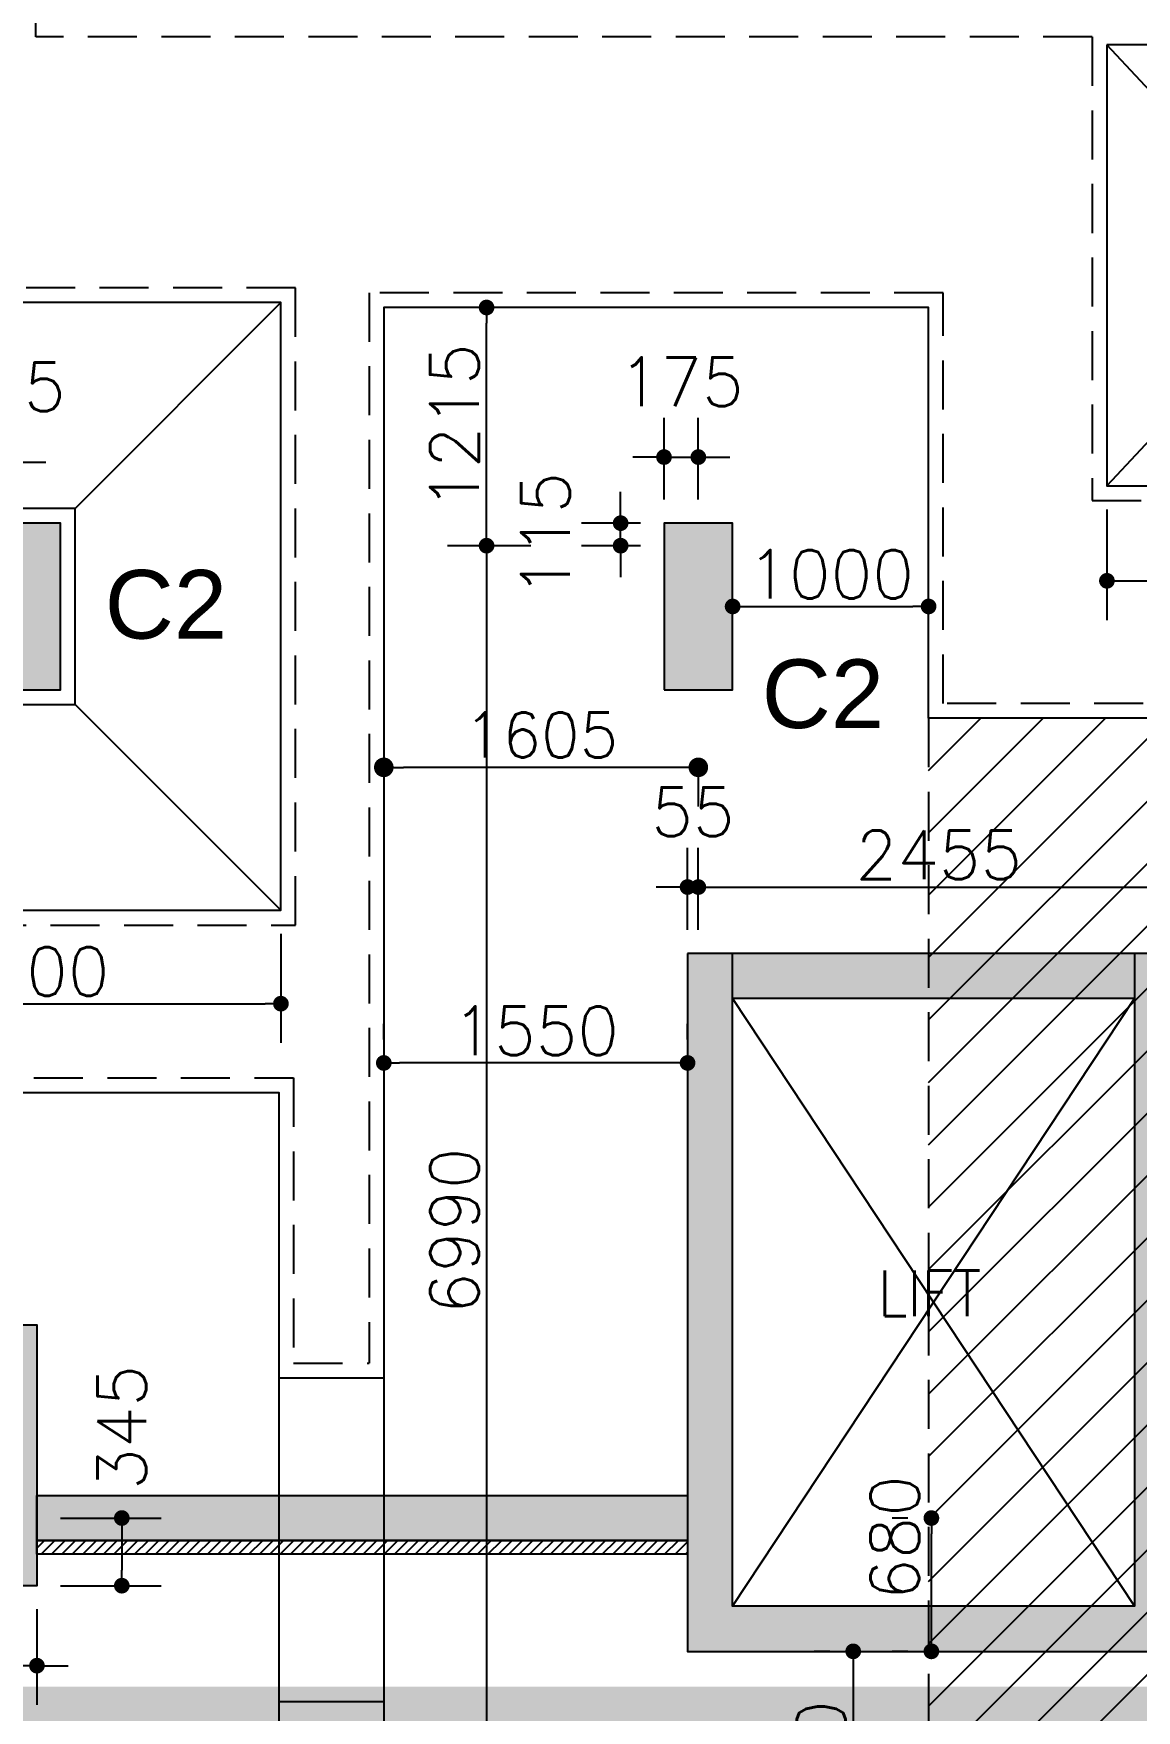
# Model space of a CAD drawing. Extents: x -200722 to 834823, y -494970 to 88783.
# Drawn here: x 436615 to 442243, y -7555 to 999 of the extents above; entities that cross this region are included whole.
import ezdxf

# ---------------------------------------------------------------- set-up
doc = ezdxf.new("R2010")
doc.units = 0
doc.header["$LTSCALE"] = 100
doc.header["$MEASUREMENT"] = 0
doc.header["$PDMODE"] = 34
doc.linetypes.add('HIDDEN', pattern=[0.375, 0.25, -0.125])
doc.layers.get('0').update_dxf_attribs({"linetype": 'CONTINUOUS'})
doc.layers.get('DEFPOINTS').update_dxf_attribs({"linetype": 'CONTINUOUS'})
doc.layers.add('1_COLUMN', color=4, linetype='CONTINUOUS', lineweight=5)
doc.layers.add('HATCH', color=252, linetype='CONTINUOUS', lineweight=30)
for name, color, linetype in [('BEAM', 4, 'CONTINUOUS'), ('COL. SHED. STEEL.', 6, 'CONTINUOUS'), ('COL_H', 235, 'CONTINUOUS'), ('DIM', 3, 'CONTINUOUS'), ('F_EXEC', 3, 'HIDDEN'), ('F_FTG1', 11, 'CONTINUOUS'), ('RCCWALL', 6, 'CONTINUOUS'), ('SLAB THK.', 2, 'CONTINUOUS'), ('TEXT', 2, 'CONTINUOUS')]:
    doc.layers.add(name, color=color, linetype=linetype)
doc.styles.add('AR', font='arial.ttf')
doc.styles.add('ROMANS', font='romans.shx')
doc.styles.get("Standard").update_dxf_attribs({"font": 'simplex.shx'})
doc.dimstyles.new('01 S.K', dxfattribs={"dimtxt": 230, "dimasz": 100, "dimexe": 200, "dimexo": 100, "dimgap": 50, "dimtad": 1, "dimdec": 0, "dimzin": 0, "dimdsep": 46, "dimtxsty": 'Standard', "dimblk": 'DOT', "dimcen": 0.09, "dimclrd": 4, "dimclre": 4, "dimclrt": 4, "dimadec": 0, "dimazin": 0, "dimtfac": 1, "dimtdec": 0, "dimtofl": 0, "dimtmove": 0, "dimatfit": 3, "dimfxl": 2, "dimtolj": 1, "dimtzin": 0, "dimarcsym": 1})
doc.dimstyles.new('STANDARD$0', dxfattribs={"dimtxt": 2.5, "dimasz": 2.5, "dimexe": 2, "dimexo": 0.7, "dimgap": 0.9, "dimtad": 1, "dimdec": 0, "dimdsep": 46, "dimtxsty": 'ROMANS', "dimcen": 0.09, "dimclrd": 4, "dimclre": 4, "dimclrt": 3, "dimadec": 0, "dimazin": 0, "dimtfac": 1, "dimtdec": 0, "dimtmove": 0, "dimatfit": 3, "dimfxl": 1, "dimtolj": 1, "dimtzin": 0, "dimarcsym": 0})

# ---------------------------------------------------------------- blocks, each defined once
blk = doc.blocks.new('DOT')
at = {"color": 0, "linetype": 'ByBlock'}
blk.add_line((-0.5, 0), (-1, 0), dxfattribs=at)
at = {"color": 0, "linetype": 'ByBlock', "const_width": 0.5}
blk.add_lwpolyline([(-0.25, 0, 1), (0.25, 0, 1)], format="xyb", close=True, dxfattribs=at)
blk = doc.blocks.new('*D2246')
at = {"layer": 'BEAM', "color": 0, "lineweight": -2, "transparency": 16777216}
for p, q in [((440677.9, -7253.1), (440597.9, -7253.1)), ((440797.9, -7333.1), (440797.9, -8523.1)), ((440677.9, -8603.1), (440597.9, -8603.1))]:
    blk.add_line(p, q, dxfattribs=at)
at = {"layer": 'DEFPOINTS', "color": 0, "lineweight": -3, "ltscale": 0.4, "transparency": 16777216}
for p in [(440797.9, -7253.1), (440797.9, -8603.1), (440797.9, -8603.1)]:
    blk.add_point(p, dxfattribs=at)
at = {"layer": 'BEAM', "color": 0, "lineweight": -2, "ltscale": 0.4, "transparency": 16777216, "xscale": 80, "yscale": 80, "zscale": 80}
for p, rotation in [((440797.9, -7253.1), 90), ((440797.9, -8603.1), 270)]:
    blk.add_blockref('DOT', p, dxfattribs=dict(at, rotation=rotation))
at = {"layer": 'BEAM', "color": 0, "ltscale": 0.4, "transparency": 16777216, "insert": (440633.9, -7928.1), "char_height": 248, "attachment_point": 5, "rotation": 90}
blk.add_mtext('\\A1;1350', dxfattribs=at)
blk = doc.blocks.new('_DOT')
at = {"color": 0, "linetype": 'ByBlock'}
blk.add_line((-0.5, 0), (-1, 0), dxfattribs=at)
at = {"color": 0, "linetype": 'ByBlock', "const_width": 0.5}
blk.add_lwpolyline([(-0.25, 0, 1), (0.25, 0, 1)], format="xyb", close=True, dxfattribs=at)
blk = doc.blocks.new('*D2248')
at = {"layer": 'BEAM', "color": 0, "lineweight": -2, "transparency": 16777216}
for p, q in [((438402.5, -4131.5), (438402.5, -4051.5)), ((439952.5, -4131.5), (439952.5, -4051.5)), ((439872.5, -4251.5), (438482.5, -4251.5))]:
    blk.add_line(p, q, dxfattribs=at)
at = {"layer": 'DEFPOINTS', "color": 0, "lineweight": -3, "ltscale": 0.4, "transparency": 16777216}
for p in [(438402.5, -4251.5), (438402.5, -4251.5), (439952.5, -4251.5)]:
    blk.add_point(p, dxfattribs=at)
at = {"layer": 'BEAM', "color": 0, "lineweight": -2, "ltscale": 0.4, "transparency": 16777216, "xscale": 80, "yscale": 80, "zscale": 80, "rotation": 180}
blk.add_blockref('DOT', (438402.5, -4251.5), dxfattribs=at)
at = {"layer": 'BEAM', "color": 0, "lineweight": -2, "ltscale": 0.4, "transparency": 16777216, "xscale": 80, "yscale": 80, "zscale": 80}
blk.add_blockref('DOT', (439952.5, -4251.5), dxfattribs=at)
at = {"layer": 'BEAM', "color": 0, "ltscale": 0.4, "transparency": 16777216, "insert": (439177.5, -4087.5), "char_height": 248, "attachment_point": 5}
blk.add_mtext('\\A1;1550', dxfattribs=at)
blk = doc.blocks.new('*D2250')
at = {"layer": 'BEAM', "color": 0, "lineweight": -2, "transparency": 16777216}
for p, q in [((439153.4, -398.1), (438726.9, -398.1)), ((438926.9, -1533.1), (438926.9, -478.1)), ((439153.4, -1613.1), (438726.9, -1613.1))]:
    blk.add_line(p, q, dxfattribs=at)
at = {"layer": 'DEFPOINTS', "color": 0, "lineweight": -3, "ltscale": 0.4, "transparency": 16777216}
for p in [(438926.9, -398.1), (439273.4, -398.1), (439273.4, -1613.1)]:
    blk.add_point(p, dxfattribs=at)
at = {"layer": 'BEAM', "color": 0, "lineweight": -2, "ltscale": 0.4, "transparency": 16777216, "xscale": 80, "yscale": 80, "zscale": 80}
for p, rotation in [((438926.9, -398.1), 90), ((438926.9, -1613.1), 270)]:
    blk.add_blockref('DOT', p, dxfattribs=dict(at, rotation=rotation))
at = {"layer": 'BEAM', "color": 0, "ltscale": 0.4, "transparency": 16777216, "insert": (438762.9, -1005.6), "char_height": 248, "attachment_point": 5, "rotation": 90}
blk.add_mtext('\\A1;1215', dxfattribs=at)
blk = doc.blocks.new('*D2251')
at = {"layer": 'BEAM', "color": 0, "lineweight": -2, "transparency": 16777216}
for p, q in [((439153.4, -1613.1), (438726.9, -1613.1)), ((438926.9, -1693.1), (438926.9, -8523.1)), ((439153.4, -8603.1), (438726.9, -8603.1))]:
    blk.add_line(p, q, dxfattribs=at)
at = {"layer": 'DEFPOINTS', "color": 0, "lineweight": -3, "ltscale": 0.4, "transparency": 16777216}
for p in [(439273.4, -1613.1), (438926.9, -8603.1), (439273.4, -8603.1)]:
    blk.add_point(p, dxfattribs=at)
at = {"layer": 'BEAM', "color": 0, "lineweight": -2, "ltscale": 0.4, "transparency": 16777216, "xscale": 80, "yscale": 80, "zscale": 80}
for p, rotation in [((438926.9, -1613.1), 90), ((438926.9, -8603.1), 270)]:
    blk.add_blockref('DOT', p, dxfattribs=dict(at, rotation=rotation))
at = {"layer": 'BEAM', "color": 0, "ltscale": 0.4, "transparency": 16777216, "insert": (438762.9, -5108.1), "char_height": 248, "attachment_point": 5, "rotation": 90}
blk.add_mtext('\\A1;6990', dxfattribs=at)
blk = doc.blocks.new('*D2253')
at = {"layer": 'BEAM', "color": 0, "lineweight": -2, "transparency": 16777216}
for p, q in [((440182.5, -1803.1), (440182.5, -1723.1)), ((441182.5, -1803.1), (441182.5, -1723.1)), ((440262.5, -1923.1), (441102.5, -1923.1))]:
    blk.add_line(p, q, dxfattribs=at)
at = {"layer": 'DEFPOINTS', "color": 0, "lineweight": -3, "ltscale": 0.4, "transparency": 16777216}
for p in [(440182.5, -1923.1), (441182.5, -1923.1), (441182.5, -1923.1)]:
    blk.add_point(p, dxfattribs=at)
at = {"layer": 'BEAM', "color": 0, "lineweight": -2, "ltscale": 0.4, "transparency": 16777216, "xscale": 80, "yscale": 80, "zscale": 80, "rotation": 180}
blk.add_blockref('DOT', (440182.5, -1923.1), dxfattribs=at)
at = {"layer": 'BEAM', "color": 0, "lineweight": -2, "ltscale": 0.4, "transparency": 16777216, "xscale": 80, "yscale": 80, "zscale": 80}
blk.add_blockref('DOT', (441182.5, -1923.1), dxfattribs=at)
at = {"layer": 'BEAM', "color": 0, "ltscale": 0.4, "transparency": 16777216, "insert": (440682.5, -1759.1), "char_height": 248, "attachment_point": 5}
blk.add_mtext('\\A1;1000', dxfattribs=at)
blk = doc.blocks.new('*D2257')
at = {"layer": 'BEAM', "color": 0, "lineweight": -2, "transparency": 16777216}
for p, q in [((439952.5, -3573.1), (439952.5, -3154.4)), ((440007.5, -3573.1), (440007.5, -3154.4)), ((439872.5, -3354.4), (439792.5, -3354.4)), ((439952.5, -3354.4), (440007.5, -3354.4)), ((440087.5, -3354.4), (440167.5, -3354.4))]:
    blk.add_line(p, q, dxfattribs=at)
at = {"layer": 'DEFPOINTS', "color": 0, "lineweight": -3, "ltscale": 0.4, "transparency": 16777216}
for p in [(440007.5, -3354.4), (439952.5, -3693.1), (440007.5, -3693.1)]:
    blk.add_point(p, dxfattribs=at)
at = {"layer": 'BEAM', "color": 0, "lineweight": -2, "ltscale": 0.4, "transparency": 16777216, "xscale": 80, "yscale": 80, "zscale": 80}
blk.add_blockref('DOT', (439952.5, -3354.4), dxfattribs=at)
at = {"layer": 'BEAM', "color": 0, "lineweight": -2, "ltscale": 0.4, "transparency": 16777216, "xscale": 80, "yscale": 80, "zscale": 80, "rotation": 180}
blk.add_blockref('DOT', (440007.5, -3354.4), dxfattribs=at)
at = {"layer": 'BEAM', "color": 0, "ltscale": 0.4, "transparency": 16777216, "insert": (439980, -2970.4), "char_height": 248, "attachment_point": 5}
blk.add_mtext('\\A1;55', dxfattribs=at)
blk = doc.blocks.new('*D2258')
at = {"layer": 'BEAM', "color": 0, "lineweight": -2, "transparency": 16777216}
for p, q in [((440007.5, -3573.1), (440007.5, -3154.4)), ((442462.5, -3573.1), (442462.5, -3154.4)), ((440087.5, -3354.4), (442382.5, -3354.4))]:
    blk.add_line(p, q, dxfattribs=at)
at = {"layer": 'DEFPOINTS', "color": 0, "lineweight": -3, "ltscale": 0.4, "transparency": 16777216}
for p in [(442462.5, -3354.4), (440007.5, -3693.1), (442462.5, -3693.1)]:
    blk.add_point(p, dxfattribs=at)
at = {"layer": 'BEAM', "color": 0, "lineweight": -2, "ltscale": 0.4, "transparency": 16777216, "xscale": 80, "yscale": 80, "zscale": 80, "rotation": 180}
blk.add_blockref('DOT', (440007.5, -3354.4), dxfattribs=at)
at = {"layer": 'BEAM', "color": 0, "lineweight": -2, "ltscale": 0.4, "transparency": 16777216, "xscale": 80, "yscale": 80, "zscale": 80}
blk.add_blockref('DOT', (442462.5, -3354.4), dxfattribs=at)
at = {"layer": 'BEAM', "color": 0, "ltscale": 0.4, "transparency": 16777216, "insert": (441235, -3190.4), "char_height": 248, "attachment_point": 5}
blk.add_mtext('\\A1;2455', dxfattribs=at)
blk = doc.blocks.new('*D2260')
at = {"layer": 'BEAM', "color": 0, "lineweight": -2, "transparency": 16777216}
for p, q in [((441076.8, -6573.1), (440996.8, -6573.1)), ((441196.8, -7173.1), (441196.8, -6653.1)), ((441076.8, -7253.1), (440996.8, -7253.1))]:
    blk.add_line(p, q, dxfattribs=at)
at = {"layer": 'DEFPOINTS', "color": 0, "lineweight": -3, "ltscale": 0.4, "transparency": 16777216}
for p in [(441196.8, -6573.1), (441196.8, -6573.1), (441196.8, -7253.1)]:
    blk.add_point(p, dxfattribs=at)
at = {"layer": 'BEAM', "color": 0, "lineweight": -2, "ltscale": 0.4, "transparency": 16777216, "xscale": 80, "yscale": 80, "zscale": 80}
for p, rotation in [((441196.8, -6573.1), 90), ((441196.8, -7253.1), 270)]:
    blk.add_blockref('DOT', p, dxfattribs=dict(at, rotation=rotation))
at = {"layer": 'BEAM', "color": 0, "ltscale": 0.4, "transparency": 16777216, "insert": (441009.7, -6673.6), "char_height": 248, "attachment_point": 5, "rotation": 90}
blk.add_mtext('\\A1;680', dxfattribs=at)
blk = doc.blocks.new('*D2454')
at = {"layer": 'BEAM', "color": 0, "lineweight": -2, "transparency": 16777216}
for p, q in [((435277.5, -3593.1), (435277.5, -4149.3)), ((437877.5, -3593.1), (437877.5, -4149.3)), ((435357.5, -3949.3), (437797.5, -3949.3))]:
    blk.add_line(p, q, dxfattribs=at)
at = {"layer": 'DEFPOINTS', "color": 0, "lineweight": -3, "ltscale": 0.4, "transparency": 16777216}
for p in [(435277.5, -3473.1), (437877.5, -3473.1), (437877.5, -3949.3)]:
    blk.add_point(p, dxfattribs=at)
at = {"layer": 'BEAM', "color": 0, "lineweight": -2, "ltscale": 0.4, "transparency": 16777216, "xscale": 80, "yscale": 80, "zscale": 80, "rotation": 180}
blk.add_blockref('DOT', (435277.5, -3949.3), dxfattribs=at)
at = {"layer": 'BEAM', "color": 0, "lineweight": -2, "ltscale": 0.4, "transparency": 16777216, "xscale": 80, "yscale": 80, "zscale": 80}
blk.add_blockref('DOT', (437877.5, -3949.3), dxfattribs=at)
at = {"layer": 'BEAM', "color": 0, "ltscale": 0.4, "transparency": 16777216, "insert": (436577.5, -3785.3), "char_height": 248, "attachment_point": 5}
blk.add_mtext('\\A1;2600', dxfattribs=at)
blk = doc.blocks.new('*D2458')
at = {"layer": 'BEAM', "color": 0, "lineweight": -2, "transparency": 16777216}
for p, q in [((436752.5, -6573.1), (437265.6, -6573.1)), ((437065.6, -6653.1), (437065.6, -6838.1)), ((436752.5, -6918.1), (437265.6, -6918.1))]:
    blk.add_line(p, q, dxfattribs=at)
at = {"layer": 'DEFPOINTS', "color": 0, "lineweight": -3, "ltscale": 0.4, "transparency": 16777216}
for p in [(436632.5, -6573.1), (436632.5, -6918.1), (437065.6, -6918.1)]:
    blk.add_point(p, dxfattribs=at)
at = {"layer": 'BEAM', "color": 0, "lineweight": -2, "ltscale": 0.4, "transparency": 16777216, "xscale": 80, "yscale": 80, "zscale": 80}
for p, rotation in [((437065.6, -6573.1), 90), ((437065.6, -6918.1), 270)]:
    blk.add_blockref('DOT', p, dxfattribs=dict(at, rotation=rotation))
at = {"layer": 'BEAM', "color": 0, "ltscale": 0.4, "transparency": 16777216, "insert": (437065.6, -6111), "char_height": 248, "attachment_point": 5, "rotation": 90}
blk.add_mtext('\\A1;345', dxfattribs=at)
blk = doc.blocks.new('*D2459')
at = {"layer": 'BEAM', "color": 0, "lineweight": -2, "transparency": 16777216}
for p, q in [((436517.5, -7038.1), (436517.5, -7526.1)), ((436632.5, -7038.1), (436632.5, -7526.1)), ((436437.5, -7326.1), (436357.5, -7326.1)), ((436632.5, -7326.1), (436517.5, -7326.1)), ((436712.5, -7326.1), (436792.5, -7326.1))]:
    blk.add_line(p, q, dxfattribs=at)
at = {"layer": 'DEFPOINTS', "color": 0, "lineweight": -3, "ltscale": 0.4, "transparency": 16777216}
for p in [(436517.5, -6918.1), (436632.5, -6918.1), (436517.5, -7326.1)]:
    blk.add_point(p, dxfattribs=at)
at = {"layer": 'BEAM', "color": 0, "lineweight": -2, "ltscale": 0.4, "transparency": 16777216, "xscale": 80, "yscale": 80, "zscale": 80}
blk.add_blockref('DOT', (436517.5, -7326.1), dxfattribs=at)
at = {"layer": 'BEAM', "color": 0, "lineweight": -2, "ltscale": 0.4, "transparency": 16777216, "xscale": 80, "yscale": 80, "zscale": 80, "rotation": 180}
blk.add_blockref('DOT', (436632.5, -7326.1), dxfattribs=at)
at = {"layer": 'BEAM', "color": 0, "ltscale": 0.4, "transparency": 16777216, "insert": (435991.4, -7313.2), "char_height": 248, "attachment_point": 5}
blk.add_mtext('\\A1;115', dxfattribs=at)
blk = doc.blocks.new('*D2472')
at = {"layer": 'BEAM', "color": 0, "lineweight": -2, "transparency": 16777216}
for p, q in [((442092.5, -1428.1), (442092.5, -1992.3)), ((445192.5, -1428.1), (445192.5, -1992.3)), ((442172.5, -1792.3), (445112.5, -1792.3))]:
    blk.add_line(p, q, dxfattribs=at)
at = {"layer": 'DEFPOINTS', "color": 0, "lineweight": -3, "ltscale": 0.4, "transparency": 16777216}
for p in [(442092.5, -1308.1), (445192.5, -1308.1), (445192.5, -1792.3)]:
    blk.add_point(p, dxfattribs=at)
at = {"layer": 'BEAM', "color": 0, "lineweight": -2, "ltscale": 0.4, "transparency": 16777216, "xscale": 80, "yscale": 80, "zscale": 80, "rotation": 180}
blk.add_blockref('DOT', (442092.5, -1792.3), dxfattribs=at)
at = {"layer": 'BEAM', "color": 0, "lineweight": -2, "ltscale": 0.4, "transparency": 16777216, "xscale": 80, "yscale": 80, "zscale": 80}
blk.add_blockref('DOT', (445192.5, -1792.3), dxfattribs=at)
at = {"layer": 'BEAM', "color": 0, "ltscale": 0.4, "transparency": 16777216, "insert": (443642.5, -1628.3), "char_height": 248, "attachment_point": 5}
blk.add_mtext('\\A1;3100', dxfattribs=at)
blk = doc.blocks.new('*D2478')
at = {"layer": 'BEAM', "color": 0, "lineweight": -2, "transparency": 16777216}
for p, q in [((439832.5, -1378.1), (439832.5, -961.1)), ((440007.5, -1378.1), (440007.5, -961.1)), ((439752.5, -1161.1), (439672.5, -1161.1)), ((439832.5, -1161.1), (440007.5, -1161.1)), ((440087.5, -1161.1), (440167.5, -1161.1))]:
    blk.add_line(p, q, dxfattribs=at)
at = {"layer": 'DEFPOINTS', "color": 0, "lineweight": -3, "ltscale": 0.4, "transparency": 16777216}
for p in [(440007.5, -1161.1), (439832.5, -1498.1), (440007.5, -1498.1)]:
    blk.add_point(p, dxfattribs=at)
at = {"layer": 'BEAM', "color": 0, "lineweight": -2, "ltscale": 0.4, "transparency": 16777216, "xscale": 80, "yscale": 80, "zscale": 80}
blk.add_blockref('DOT', (439832.5, -1161.1), dxfattribs=at)
at = {"layer": 'BEAM', "color": 0, "lineweight": -2, "ltscale": 0.4, "transparency": 16777216, "xscale": 80, "yscale": 80, "zscale": 80, "rotation": 180}
blk.add_blockref('DOT', (440007.5, -1161.1), dxfattribs=at)
at = {"layer": 'BEAM', "color": 0, "ltscale": 0.4, "transparency": 16777216, "insert": (439920, -777.1), "char_height": 248, "attachment_point": 5}
blk.add_mtext('\\A1;175', dxfattribs=at)
blk = doc.blocks.new('*D2479')
at = {"layer": 'BEAM', "color": 0, "lineweight": -2, "transparency": 16777216}
for p, q in [((439611.1, -1418.1), (439611.1, -1338.1)), ((439712.5, -1498.1), (439411.1, -1498.1)), ((439611.1, -1613.1), (439611.1, -1498.1)), ((439712.5, -1613.1), (439411.1, -1613.1)), ((439611.1, -1693.1), (439611.1, -1773.1))]:
    blk.add_line(p, q, dxfattribs=at)
at = {"layer": 'DEFPOINTS', "color": 0, "lineweight": -3, "ltscale": 0.4, "transparency": 16777216}
for p in [(439611.1, -1498.1), (439832.5, -1498.1), (439832.5, -1613.1)]:
    blk.add_point(p, dxfattribs=at)
at = {"layer": 'BEAM', "color": 0, "lineweight": -2, "ltscale": 0.4, "transparency": 16777216, "xscale": 80, "yscale": 80, "zscale": 80}
for p, rotation in [((439611.1, -1498.1), 270), ((439611.1, -1613.1), 90)]:
    blk.add_blockref('DOT', p, dxfattribs=dict(at, rotation=rotation))
at = {"layer": 'BEAM', "color": 0, "ltscale": 0.4, "transparency": 16777216, "insert": (439227.1, -1555.6), "char_height": 248, "attachment_point": 5, "rotation": 90}
blk.add_mtext('\\A1;115', dxfattribs=at)
blk = doc.blocks.new('*D2496')
at = {"layer": 'BEAM', "color": 0, "lineweight": -2, "transparency": 16777216}
for p, q in [((436402.5, -1378.1), (436402.5, -987)), ((436517.5, -1378.1), (436517.5, -987)), ((436322.5, -1187), (436242.5, -1187)), ((436517.5, -1187), (436402.5, -1187)), ((436597.5, -1187), (436677.5, -1187))]:
    blk.add_line(p, q, dxfattribs=at)
at = {"layer": 'DEFPOINTS', "color": 0, "lineweight": -3, "ltscale": 0.4, "transparency": 16777216}
for p in [(436402.5, -1187), (436402.5, -1498.1), (436517.5, -1498.1)]:
    blk.add_point(p, dxfattribs=at)
at = {"layer": 'BEAM', "color": 0, "lineweight": -2, "ltscale": 0.4, "transparency": 16777216, "xscale": 80, "yscale": 80, "zscale": 80}
blk.add_blockref('DOT', (436402.5, -1187), dxfattribs=at)
at = {"layer": 'BEAM', "color": 0, "lineweight": -2, "ltscale": 0.4, "transparency": 16777216, "xscale": 80, "yscale": 80, "zscale": 80, "rotation": 180}
blk.add_blockref('DOT', (436517.5, -1187), dxfattribs=at)
at = {"layer": 'BEAM', "color": 0, "ltscale": 0.4, "transparency": 16777216, "insert": (436460, -803), "char_height": 248, "attachment_point": 5}
blk.add_mtext('\\A1;115', dxfattribs=at)
blk = doc.blocks.new('*D2562')
at = {"layer": 'DEFPOINTS', "color": 0, "lineweight": -3, "ltscale": 0.4, "transparency": 16777216}
for p in [(438402.5, -2620), (440007.5, -2620), (438402.5, -2743.8)]:
    blk.add_point(p, dxfattribs=at)
at = {"layer": 'DIM', "color": 4, "lineweight": -2, "ltscale": 0.4, "transparency": 16777216}
for p, q in [((438402.5, -2741.8), (438402.5, -2943.8)), ((439907.5, -2743.8), (438502.5, -2743.8)), ((440007.5, -2741.8), (440007.5, -2943.8))]:
    blk.add_line(p, q, dxfattribs=at)
at = {"layer": 'DIM', "color": 4, "lineweight": -2, "ltscale": 0.4, "transparency": 16777216, "xscale": 100, "yscale": 100, "zscale": 100, "rotation": 180}
blk.add_blockref('_DOT', (438402.5, -2743.8), dxfattribs=at)
at = {"layer": 'DIM', "color": 4, "lineweight": -2, "ltscale": 0.4, "transparency": 16777216, "xscale": 100, "yscale": 100, "zscale": 100}
blk.add_blockref('_DOT', (440007.5, -2743.8), dxfattribs=at)
at = {"layer": 'DIM', "color": 4, "ltscale": 0.4, "transparency": 16777216, "insert": (439205, -2578.8), "char_height": 230, "attachment_point": 5}
blk.add_mtext('\\A1;1605', dxfattribs=at)

msp = doc.modelspace()

# ---------------------------------------------------------------- hatches: boundary and pattern name
at = {"layer": 'COL_H', "ltscale": 0.4}
for color, points in [(256, [(436402.5, -2348.1), (436752.5, -2348.1), (436752.5, -1498.1), (436402.5, -1498.1)]), (256, [(439832.5, -2348.1), (440182.5, -2348.1), (440182.5, -1498.1), (439832.5, -1498.1)]), (256, [(439952.5, -3693.1), (439952.5, -7253.1), (442462.5, -7253.1), (442462.5, -3693.1), (442232.5, -3693.1), (442232.5, -7023.1), (440182.5, -7023.1), (440182.5, -3693.1)]), (8, [(442232.5, -3923.1), (442232.5, -3693.1), (440182.5, -3693.1), (440182.5, -3923.1)]), (256, [(436402.5, -6458.1), (436402.5, -5588.1), (436632.5, -5588.1), (436632.5, -6918.1), (436402.5, -6918.1), (436402.5, -6688.1), (435802.5, -6688.1), (435802.5, -6458.1)])]:
    msp.add_hatch(color=color, dxfattribs=at).paths.add_polyline_path(points)
at = {"layer": 'DIM', "ltscale": 0.4}
h = msp.add_hatch(dxfattribs=at)
h.set_pattern_fill('ANSI31', color=256, scale=300, style=0)
h.set_pattern_definition([(45, (191292.92, 0), (-26.5165043, 26.5165043), [])])
h.paths.add_polyline_path([(436632.5, -6688.1), (439952.5, -6688.1), (439952.5, -6758.1), (436632.5, -6758.1)])
at = {"layer": 'HATCH', "lineweight": -3, "ltscale": 0.4}
h = msp.add_hatch(dxfattribs=at)
h.set_pattern_fill('ANSI31', color=256, scale=1800, style=0)
h.set_pattern_definition([(45, (191292.92, 0), (-159.09903, 159.09903), [])])
h.paths.add_polyline_path([(441182.5, -2493.1), (446102.5, -2493.1), (446102.5, -8603.1), (441182.5, -8603.1)])
msp.add_hatch(color=256, dxfattribs=at).paths.add_polyline_path([(436632.5, -6458.1), (439952.5, -6458.1), (439952.5, -6688.1), (436632.5, -6688.1)])

# ---------------------------------------------------------------- linework, layer by layer
at = {"color": 7, "lineweight": -3, "ltscale": 0.4, "const_width": 300}
msp.add_lwpolyline([(417823.5, 24144.4), (469461.5, 24143.9), (469461.5, -7583.1), (417823.5, -7583.1), (417823.8, 24144.4)], dxfattribs=at)
at = {"layer": '1_COLUMN', "color": 6, "lineweight": -3, "ltscale": 0.01}
for p, q in [((440182.5, -3923.1, 7446.6), (442232.5, -7023.1, 7446.6)), ((440182.5, -7023.1, 7446.6), (442232.5, -3923.1, 7446.6))]:
    msp.add_line(p, q, dxfattribs=at)
at = {"layer": 'COL. SHED. STEEL.', "ltscale": 500}
for p, q in [((442232.5, -3693.1, 7446.6), (440182.5, -3693.1, 7446.6)), ((442232.5, -3923.1, 7446.6), (440182.5, -3923.1, 7446.6))]:
    msp.add_line(p, q, dxfattribs=at)
at = {"layer": 'COL. SHED. STEEL.', "ltscale": 500, "elevation": 7446.6}
for points in [[(436402.5, -2348.1), (436752.5, -2348.1), (436752.5, -1498.1), (436402.5, -1498.1), (436402.5, -2348.1)], [(439832.5, -2348.1), (440182.5, -2348.1), (440182.5, -1498.1), (439832.5, -1498.1), (439832.5, -2348.1)], [(439952.5, -3693.1), (439952.5, -7253.1), (442462.5, -7253.1), (442462.5, -3693.1), (442232.5, -3693.1), (442232.5, -7023.1), (442232.5, -7023.1), (440182.5, -7023.1), (440182.5, -7023.1), (440182.5, -3693.1), (439952.5, -3693.1)], [(436402.5, -6458.1), (436402.5, -5588.1), (436632.5, -5588.1), (436632.5, -6918.1), (436402.5, -6918.1), (436402.5, -6688.1), (435802.5, -6688.1), (435802.5, -6458.1), (436402.5, -6458.1)]]:
    msp.add_lwpolyline(points, dxfattribs=at)
at = {"layer": 'F_EXEC', "ltscale": 10, "elevation": 7446.6}
for points in [[(442017.5, 981.9), (436627.5, 981.9), (436627.5, 8686.9), (450657.5, 8686.9), (450657.5, 981.9), (445267.5, 981.9)], [(442017.5, 981.9), (442017.5, -1383.1), (445267.5, -1383.1), (445267.5, 981.9)], [(448957.5, -5783.1), (448957.5, -323.1), (446027.5, -323.1), (446027.5, -2418.1), (441257.5, -2418.1), (441257.5, -323.1), (438327.5, -323.1), (438327.5, -5783.1)], [(434742.5, -5783.1), (434742.5, -4328.1), (437942.5, -4328.1), (437942.5, -5783.1)], [(437942.5, -5783.1), (438327.5, -5783.1)]]:
    msp.add_lwpolyline(points, dxfattribs=at)
msp.add_lwpolyline([(435202.5, -3548.1), (437952.5, -3548.1), (437952.5, -298.1), (435202.5, -298.1)], close=True, dxfattribs=at)
at = {"layer": 'F_FTG1', "ltscale": 0.4}
for p, q in [((443032.5, -68.1, 7446.6), (442092.5, 941.9, 7446.6)), ((443032.5, -298.1, 7446.6), (442092.5, -1308.1, 7446.6)), ((436827.5, -1423.1, 7446.6), (437877.5, -373.1, 7446.6)), ((436827.5, -2423.1, 7446.6), (437877.5, -3473.1, 7446.6)), ((437867.5, -7508.1, 7446.6), (438402.5, -7508.1, 7446.6))]:
    msp.add_line(p, q, dxfattribs=at)
at = {"layer": 'F_FTG1', "linetype": 'HIDDEN', "ltscale": 10}
msp.add_line((441182.5, -2493.1, 7446.6), (441182.5, -8603.1, 7446.6), dxfattribs=at)
at = {"layer": 'F_FTG1', "ltscale": 0.4, "elevation": 7446.6}
for points in [[(442092.5, 941.9), (442092.5, -1308.1), (445192.5, -1308.1), (445192.5, 941.9)], [(435277.5, -3473.1), (437877.5, -3473.1), (437877.5, -373.1), (435277.5, -373.1)], [(436327.5, -2423.1), (436827.5, -2423.1), (436827.5, -1423.1), (436327.5, -1423.1)], [(437867.5, -8103.1), (434817.5, -8103.1), (434817.5, -4403.1), (437867.5, -4403.1)]]:
    msp.add_lwpolyline(points, close=True, dxfattribs=at)
for points in [[(448882.5, -8603.1), (448882.5, -398.1), (446102.5, -398.1), (446102.5, -2493.1), (441182.5, -2493.1), (441182.5, -398.1), (438402.5, -398.1), (438402.5, -8603.1), (448882.5, -8603.1)], [(437867.5, -5858.1), (438402.5, -5858.1)]]:
    msp.add_lwpolyline(points, dxfattribs=at)
at = {"layer": 'RCCWALL', "color": 42, "ltscale": 0.4, "elevation": 7446.6}
msp.add_lwpolyline([(436632.5, -6458.1), (439952.5, -6458.1), (439952.5, -6688.1), (436632.5, -6688.1)], close=True, dxfattribs=at)
at = {"layer": 'RCCWALL', "color": 1, "ltscale": 0.4, "elevation": 7446.6}
msp.add_lwpolyline([(436632.5, -6688.1), (439952.5, -6688.1), (439952.5, -6758.1), (436632.5, -6758.1)], close=True, dxfattribs=at)

# ---------------------------------------------------------------- texts
at = {"layer": 'SLAB THK.', "width": 0.9}
msp.add_text('LIFT', height=232, dxfattribs=at).set_placement((440923, -5542.5, -5794.3))
at = {"layer": 'TEXT', "style": 'AR'}
for p in [(436978.2, -2087.1, 3998.7), (440330.8, -2543.3, 3998.7)]:
    msp.add_text('C2', height=350, dxfattribs=at).set_placement(p)

# ---------------------------------------------------------------- dimensions: what is measured, and where the dimension line sits
at = {"layer": 'BEAM'}
for base, p1, p2, picture, middle in [((438926.9, -398.1), (439273.4, -1613.1, 7446.6), (439273.4, -398.1, 7446.6), '*D2250', (438762.9, -1005.6)), ((439611.1, -1498.1), (439832.5, -1613.1, 7446.6), (439832.5, -1498.1, 7446.6), '*D2479', (439227.1, -1555.6)), ((438926.9, -8603.1), (439273.4, -1613.1, 7446.6), (439273.4, -8603.1, 7446.6), '*D2251', (438762.9, -5108.1)), ((440797.9, -8603.1), (440797.9, -7253.1, 7446.6), (440797.9, -8603.1, 7446.6), '*D2246', (440633.9, -7928.1))]:
    dim = msp.add_linear_dim(base=base, p1=p1, p2=p2, angle=90, dimstyle='STANDARD$0', override={"dimscale": 8, "dimtxt": 31, "dimasz": 10, "dimexe": 25, "dimexo": 15, "dimgap": 5, "dimzin": 3, "dimtxsty": 'Standard', "dimblk": 'DOT', "dimcen": 3, "dimdle": 1, "dimclrd": 0, "dimclre": 0, "dimclrt": 0, "dimtmove": 2, "dimldrblk": 'DOT', "dimtzin": 3}, dxfattribs=at)
    dim.commit()
    dim.dimension.update_dxf_attribs({"geometry": picture, "text_midpoint": middle})
for base, p1, p2, picture, middle in [((436402.5, -1187), (436517.5, -1498.1, 7446.6), (436402.5, -1498.1, 7446.6), '*D2496', (436460, -803)), ((440007.5, -1161.1), (439832.5, -1498.1, 7446.6), (440007.5, -1498.1, 7446.6), '*D2478', (439920, -777.1)), ((445192.5, -1792.3), (442092.5, -1308.1, 7446.6), (445192.5, -1308.1, 7446.6), '*D2472', (443642.5, -1628.3)), ((441182.5, -1923.1), (440182.5, -1923.1, 7446.6), (441182.5, -1923.1, 7446.6), '*D2253', (440682.5, -1759.1)), ((440007.5, -3354.4), (439952.5, -3693.1, 7446.6), (440007.5, -3693.1, 7446.6), '*D2257', (439980, -2970.4)), ((442462.5, -3354.4), (440007.5, -3693.1, 7446.6), (442462.5, -3693.1, 7446.6), '*D2258', (441235, -3190.4)), ((437877.5, -3949.3), (435277.5, -3473.1, 7446.6), (437877.5, -3473.1, 7446.6), '*D2454', (436577.5, -3785.3)), ((438402.5, -4251.5), (439952.5, -4251.5, 7446.6), (438402.5, -4251.5, 7446.6), '*D2248', (439177.5, -4087.5))]:
    dim = msp.add_linear_dim(base=base, p1=p1, p2=p2, dimstyle='STANDARD$0', override={"dimscale": 8, "dimtxt": 31, "dimasz": 10, "dimexe": 25, "dimexo": 15, "dimgap": 5, "dimzin": 3, "dimtxsty": 'Standard', "dimblk": 'DOT', "dimcen": 3, "dimdle": 1, "dimclrd": 0, "dimclre": 0, "dimclrt": 0, "dimtmove": 2, "dimldrblk": 'DOT', "dimtzin": 3}, dxfattribs=at)
    dim.commit()
    dim.dimension.update_dxf_attribs({"geometry": picture, "text_midpoint": middle})
for base, p1, p2, angle, picture, middle in [((437065.6, -6918.1), (436632.5, -6573.1, 7446.6), (436632.5, -6918.1, 7446.6), 90, '*D2458', (437065.6, -6111)), ((441196.8, -6573.1), (441196.8, -7253.1, 7446.6), (441196.8, -6573.1, 7446.6), 90, '*D2260', (441009.7, -6673.6)), ((436517.5, -7326.1, -7446.6), (436632.5, -6918.1), (436517.5, -6918.1, 7446.6), 180, '*D2459', (435991.4, -7313.2, -7446.6))]:
    dim = msp.add_linear_dim(base=base, p1=p1, p2=p2, angle=angle, dimstyle='STANDARD$0', override={"dimscale": 8, "dimtxt": 31, "dimasz": 10, "dimexe": 25, "dimexo": 15, "dimgap": 5, "dimzin": 3, "dimtxsty": 'Standard', "dimblk": 'DOT', "dimcen": 3, "dimdle": 1, "dimclrd": 0, "dimclre": 0, "dimclrt": 0, "dimtmove": 2, "dimldrblk": 'DOT', "dimtzin": 3}, dxfattribs=at)
    dim.commit()
    dim.dimension.update_dxf_attribs({"geometry": picture, "text_midpoint": middle, "dimtype": 160})
at = {"layer": 'DIM', "ltscale": 0.4}
dim = msp.add_linear_dim(base=(438402.5, -2743.8), p1=(440007.5, -2620, 7446.6), p2=(438402.5, -2620, 7446.6), dimstyle='01 S.K', override={"dimfxlon": 1}, dxfattribs=at)
dim.commit()
dim.dimension.update_dxf_attribs({"geometry": '*D2562', "text_midpoint": (439205, -2578.8)})

doc.saveas('drawing.dxf')
